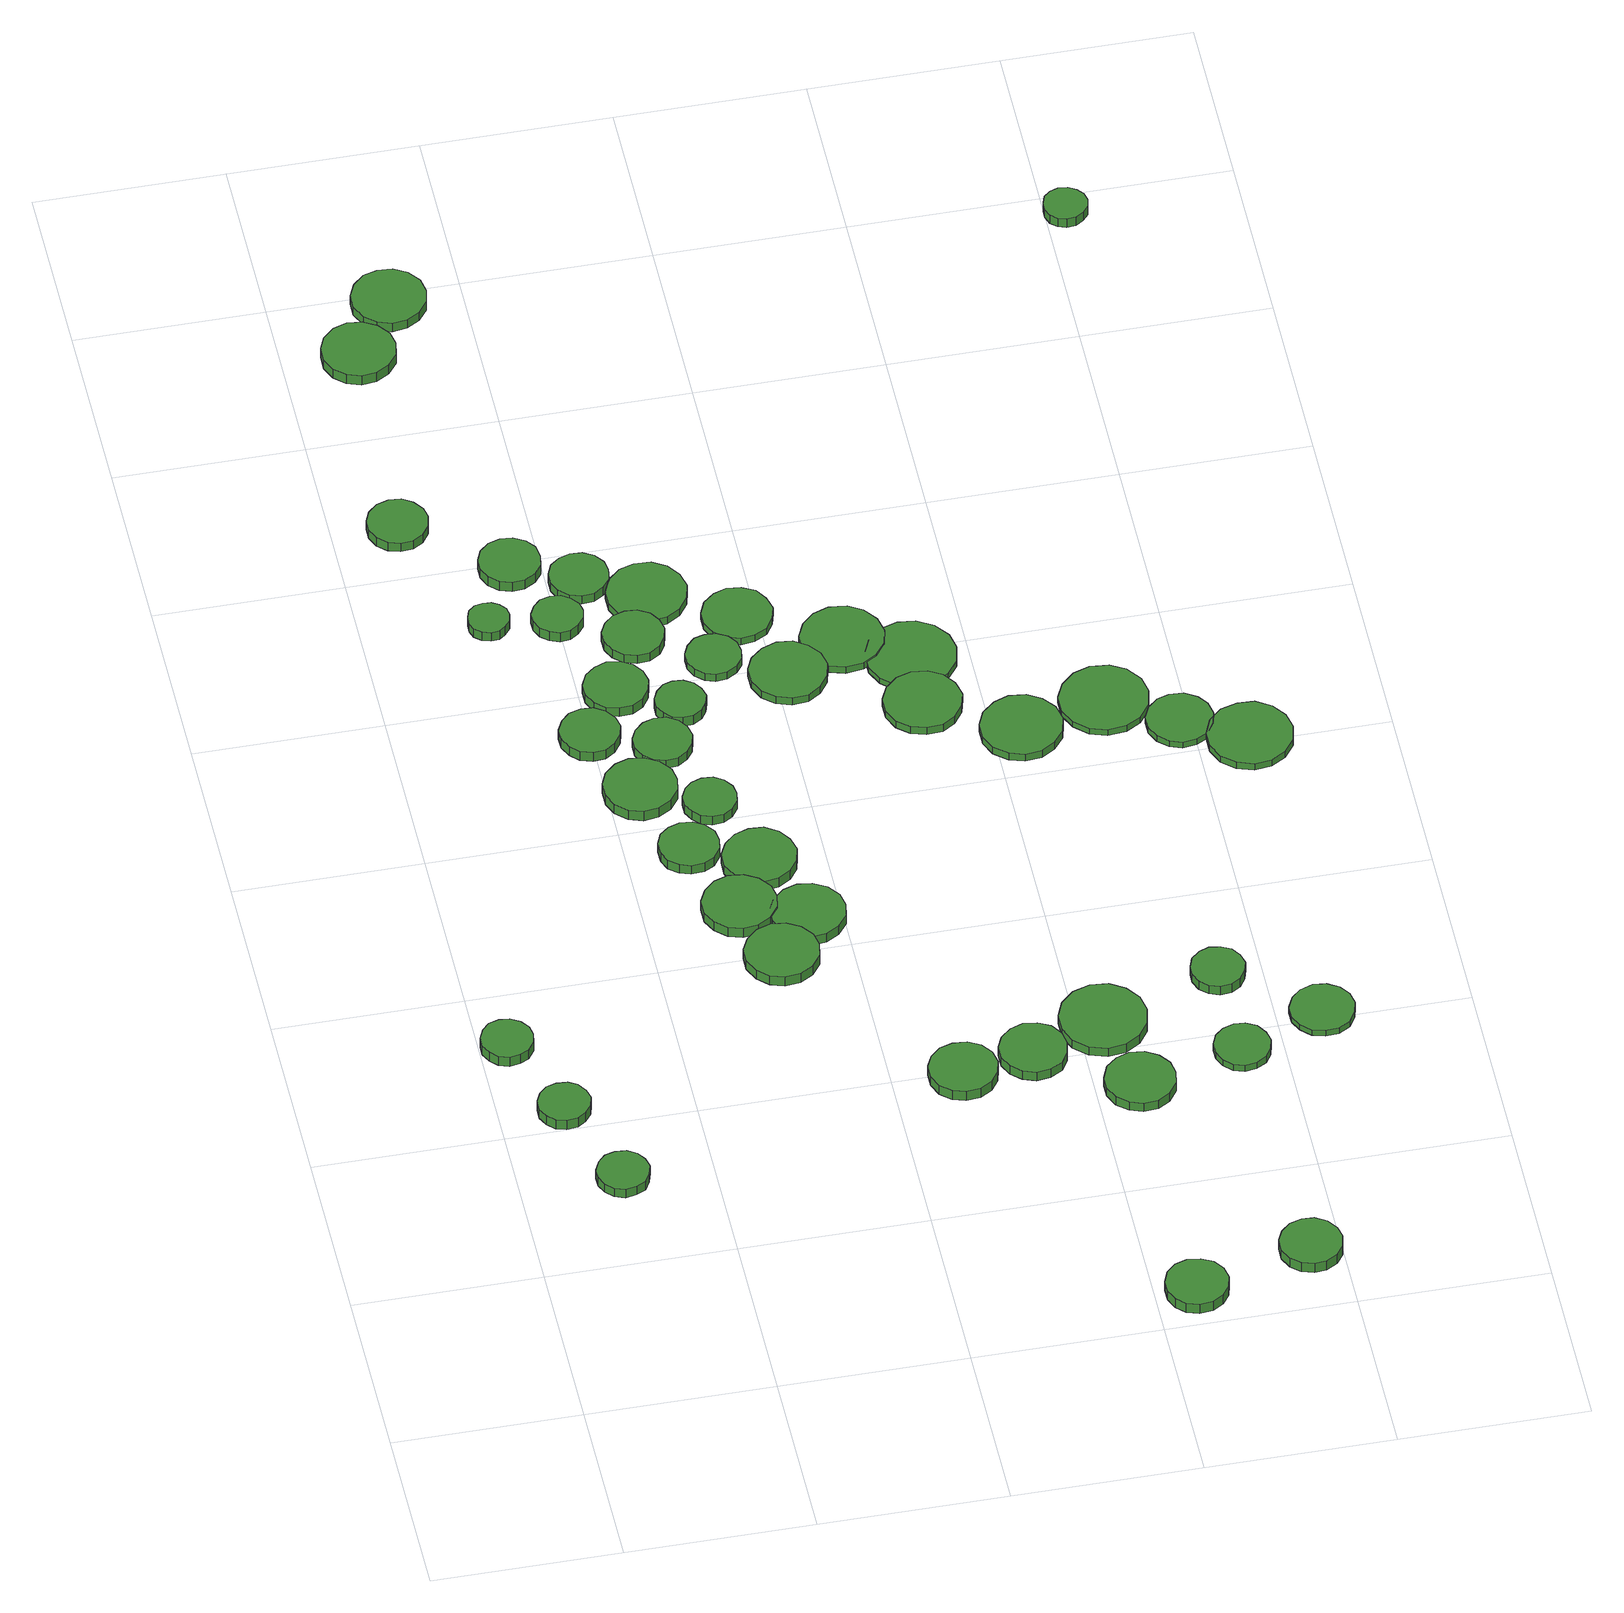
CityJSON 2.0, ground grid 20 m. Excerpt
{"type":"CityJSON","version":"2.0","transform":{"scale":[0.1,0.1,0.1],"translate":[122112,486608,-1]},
"CityObjects":{
"tree1":{"type":"SolitaryVegetationObject","attributes":{"function":"something"},"geometry":[{"type":"MultiSurface","lod":"1","boundaries":[[[0,1,2,3,4,5,6,7,8,9,10,11,12,13,14]],[[15,16,17,18,19,20,21,22,23,24,25,26,27,28,29]],[[0,29,28,1]],[[1,28,27,2]],[[2,27,26,3]],[[3,26,25,4]],[[4,25,24,5]],[[5,24,23,6]],[[6,23,22,7]],[[7,22,21,8]],[[8,21,20,9]],[[9,20,19,10]],[[10,19,18,11]],[[11,18,17,12]],[[12,17,16,13]],[[13,16,15,14]],[[14,15,29,0]]]}]},
"tree2":{"type":"SolitaryVegetationObject","attributes":{"function":"something"},"geometry":[{"type":"MultiSurface","lod":"1","boundaries":[[[30,31,32,33,34,35,36,37,38,39,40,41,42,43,44]],[[45,46,47,48,49,50,51,52,53,54,55,56,57,58,59]],[[30,59,58,31]],[[31,58,57,32]],[[32,57,56,33]],[[33,56,55,34]],[[34,55,54,35]],[[35,54,53,36]],[[36,53,52,37]],[[37,52,51,38]],[[38,51,50,39]],[[39,50,49,40]],[[40,49,48,41]],[[41,48,47,42]],[[42,47,46,43]],[[43,46,45,44]],[[44,45,59,30]]]}]},
"tree3":{"type":"SolitaryVegetationObject","attributes":{"function":"something"},"geometry":[{"type":"MultiSurface","lod":"1","boundaries":[[[60,61,62,63,64,65,66,67,68,69,70,71,72,73,74]],[[75,76,77,78,79,80,81,82,83,84,85,86,87,88,89]],[[60,89,88,61]],[[61,88,87,62]],[[62,87,86,63]],[[63,86,85,64]],[[64,85,84,65]],[[65,84,83,66]],[[66,83,82,67]],[[67,82,81,68]],[[68,81,80,69]],[[69,80,79,70]],[[70,79,78,71]],[[71,78,77,72]],[[72,77,76,73]],[[73,76,75,74]],[[74,75,89,60]]]}]},
"tree4":{"type":"SolitaryVegetationObject","attributes":{"function":"something"},"geometry":[{"type":"MultiSurface","lod":"1","boundaries":[[[90,91,92,93,94,95,96,97,98,99,100,101,102,103,104]],[[105,106,107,108,109,110,111,112,113,114,115,116,117,118,119]],[[90,119,118,91]],[[91,118,117,92]],[[92,117,116,93]],[[93,116,115,94]],[[94,115,114,95]],[[95,114,113,96]],[[96,113,112,97]],[[97,112,111,98]],[[98,111,110,99]],[[99,110,109,100]],[[100,109,108,101]],[[101,108,107,102]],[[102,107,106,103]],[[103,106,105,104]],[[104,105,119,90]]]}]},
"tree5":{"type":"SolitaryVegetationObject","attributes":{"function":"something"},"geometry":[{"type":"MultiSurface","lod":"1","boundaries":[[[120,121,122,123,124,125,126,127,128,129,130,131,132,133,134]],[[135,136,137,138,139,140,141,142,143,144,145,146,147,148,149]],[[120,149,148,121]],[[121,148,147,122]],[[122,147,146,123]],[[123,146,145,124]],[[124,145,144,125]],[[125,144,143,126]],[[126,143,142,127]],[[127,142,141,128]],[[128,141,140,129]],[[129,140,139,130]],[[130,139,138,131]],[[131,138,137,132]],[[132,137,136,133]],[[133,136,135,134]],[[134,135,149,120]]]}]},
"tree6":{"type":"SolitaryVegetationObject","attributes":{"function":"something"},"geometry":[{"type":"MultiSurface","lod":"1","boundaries":[[[150,151,152,153,154,155,156,157,158,159,160,161,162,163,164]],[[165,166,167,168,169,170,171,172,173,174,175,176,177,178,179]],[[150,179,178,151]],[[151,178,177,152]],[[152,177,176,153]],[[153,176,175,154]],[[154,175,174,155]],[[155,174,173,156]],[[156,173,172,157]],[[157,172,171,158]],[[158,171,170,159]],[[159,170,169,160]],[[160,169,168,161]],[[161,168,167,162]],[[162,167,166,163]],[[163,166,165,164]],[[164,165,179,150]]]}]},
"tree7":{"type":"SolitaryVegetationObject","attributes":{"function":"something"},"geometry":[{"type":"MultiSurface","lod":"1","boundaries":[[[180,181,182,183,184,185,186,187,188,189,190,191,192,193,194]],[[195,196,197,198,199,200,201,202,203,204,205,206,207,208,209]],[[180,209,208,181]],[[181,208,207,182]],[[182,207,206,183]],[[183,206,205,184]],[[184,205,204,185]],[[185,204,203,186]],[[186,203,202,187]],[[187,202,201,188]],[[188,201,200,189]],[[189,200,199,190]],[[190,199,198,191]],[[191,198,197,192]],[[192,197,196,193]],[[193,196,195,194]],[[194,195,209,180]]]}]},
"tree8":{"type":"SolitaryVegetationObject","attributes":{"function":"something"},"geometry":[{"type":"MultiSurface","lod":"1","boundaries":[[[210,211,212,213,214,215,216,217,218,219,220,221,222,223,224]],[[225,226,227,228,229,230,231,232,233,234,235,236,237,238,239]],[[210,239,238,211]],[[211,238,237,212]],[[212,237,236,213]],[[213,236,235,214]],[[214,235,234,215]],[[215,234,233,216]],[[216,233,232,217]],[[217,232,231,218]],[[218,231,230,219]],[[219,230,229,220]],[[220,229,228,221]],[[221,228,227,222]],[[222,227,226,223]],[[223,226,225,224]],[[224,225,239,210]]]}]},
"tree9":{"type":"SolitaryVegetationObject","attributes":{"function":"something"},"geometry":[{"type":"MultiSurface","lod":"1","boundaries":[[[240,241,242,243,244,245,246,247,248,249,250,251,252,253,254]],[[255,256,257,258,259,260,261,262,263,264,265,266,267,268,269]],[[240,269,268,241]],[[241,268,267,242]],[[242,267,266,243]],[[243,266,265,244]],[[244,265,264,245]],[[245,264,263,246]],[[246,263,262,247]],[[247,262,261,248]],[[248,261,260,249]],[[249,260,259,250]],[[250,259,258,251]],[[251,258,257,252]],[[252,257,256,253]],[[253,256,255,254]],[[254,255,269,240]]]}]},
"tree10":{"type":"SolitaryVegetationObject","attributes":{"function":"something"},"geometry":[{"type":"MultiSurface","lod":"1","boundaries":[[[270,271,272,273,274,275,276,277,278,279,280,281,282,283,284]],[[285,286,287,288,289,290,291,292,293,294,295,296,297,298,299]],[[270,299,298,271]],[[271,298,297,272]],[[272,297,296,273]],[[273,296,295,274]],[[274,295,294,275]],[[275,294,293,276]],[[276,293,292,277]],[[277,292,291,278]],[[278,291,290,279]],[[279,290,289,280]],[[280,289,288,281]],[[281,288,287,282]],[[282,287,286,283]],[[283,286,285,284]],[[284,285,299,270]]]}]},
"tree11":{"type":"SolitaryVegetationObject","attributes":{"function":"something"},"geometry":[{"type":"MultiSurface","lod":"1","boundaries":[[[300,301,302,303,304,305,306,307,308,309,310,311,312,313,314]],[[315,316,317,318,319,320,321,322,323,324,325,326,327,328,329]],[[300,329,328,301]],[[301,328,327,302]],[[302,327,326,303]],[[303,326,325,304]],[[304,325,324,305]],[[305,324,323,306]],[[306,323,322,307]],[[307,322,321,308]],[[308,321,320,309]],[[309,320,319,310]],[[310,319,318,311]],[[311,318,317,312]],[[312,317,316,313]],[[313,316,315,314]],[[314,315,329,300]]]}]},
"tree12":{"type":"SolitaryVegetationObject","attributes":{"function":"something"},"geometry":[{"type":"MultiSurface","lod":"1","boundaries":[[[330,331,332,333,334,335,336,337,338,339,340,341,342,343,344]],[[345,346,347,348,349,350,351,352,353,354,355,356,357,358,359]],[[330,359,358,331]],[[331,358,357,332]],[[332,357,356,333]],[[333,356,355,334]],[[334,355,354,335]],[[335,354,353,336]],[[336,353,352,337]],[[337,352,351,338]],[[338,351,350,339]],[[339,350,349,340]],[[340,349,348,341]],[[341,348,347,342]],[[342,347,346,343]],[[343,346,345,344]],[[344,345,359,330]]]}]},
"tree13":{"type":"SolitaryVegetationObject","attributes":{"function":"something"},"geometry":[{"type":"MultiSurface","lod":"1","boundaries":[[[360,361,362,363,364,365,366,367,368,369,370,371,372,373,374]],[[375,376,377,378,379,380,381,382,383,384,385,386,387,388,389]],[[360,389,388,361]],[[361,388,387,362]],[[362,387,386,363]],[[363,386,385,364]],[[364,385,384,365]],[[365,384,383,366]],[[366,383,382,367]],[[367,382,381,368]],[[368,381,380,369]],[[369,380,379,370]],[[370,379,378,371]],[[371,378,377,372]],[[372,377,376,373]],[[373,376,375,374]],[[374,375,389,360]]]}]},
"tree14":{"type":"SolitaryVegetationObject","attributes":{"function":"something"},"geometry":[{"type":"MultiSurface","lod":"1","boundaries":[[[390,391,392,393,394,395,396,397,398,399,400,401,402,403,404]],[[405,406,407,408,409,410,411,412,413,414,415,416,417,418,419]],[[390,419,418,391]],[[391,418,417,392]],[[392,417,416,393]],[[393,416,415,394]],[[394,415,414,395]],[[395,414,413,396]],[[396,413,412,397]],[[397,412,411,398]],[[398,411,410,399]],[[399,410,409,400]],[[400,409,408,401]],[[401,408,407,402]],[[402,407,406,403]],[[403,406,405,404]],[[404,405,419,390]]]}]},
"tree15":{"type":"SolitaryVegetationObject","attributes":{"function":"something"},"geometry":[{"type":"MultiSurface","lod":"1","boundaries":[[[420,421,422,423,424,425,426,427,428,429,430,431,432,433,434]],[[435,436,437,438,439,440,441,442,443,444,445,446,447,448,449]],[[420,449,448,421]],[[421,448,447,422]],[[422,447,446,423]],[[423,446,445,424]],[[424,445,444,425]],[[425,444,443,426]],[[426,443,442,427]],[[427,442,441,428]],[[428,441,440,429]],[[429,440,439,430]],[[430,439,438,431]],[[431,438,437,432]],[[432,437,436,433]],[[433,436,435,434]],[[434,435,449,420]]]}]},
"tree16":{"type":"SolitaryVegetationObject","attributes":{"function":"something"},"geometry":[{"type":"MultiSurface","lod":"1","boundaries":[[[450,451,452,453,454,455,456,457,458,459,460,461,462,463,464]],[[465,466,467,468,469,470,471,472,473,474,475,476,477,478,479]],[[450,479,478,451]],[[451,478,477,452]],[[452,477,476,453]],[[453,476,475,454]],[[454,475,474,455]],[[455,474,473,456]],[[456,473,472,457]],[[457,472,471,458]],[[458,471,470,459]],[[459,470,469,460]],[[460,469,468,461]],[[461,468,467,462]],[[462,467,466,463]],[[463,466,465,464]],[[464,465,479,450]]]}]},
"tree17":{"type":"SolitaryVegetationObject","attributes":{"function":"something"},"geometry":[{"type":"MultiSurface","lod":"1","boundaries":[[[480,481,482,483,484,485,486,487,488,489,490,491,492,493,494]],[[495,496,497,498,499,500,501,502,503,504,505,506,507,508,509]],[[480,509,508,481]],[[481,508,507,482]],[[482,507,506,483]],[[483,506,505,484]],[[484,505,504,485]],[[485,504,503,486]],[[486,503,502,487]],[[487,502,501,488]],[[488,501,500,489]],[[489,500,499,490]],[[490,499,498,491]],[[491,498,497,492]],[[492,497,496,493]],[[493,496,495,494]],[[494,495,509,480]]]}]},
"tree18":{"type":"SolitaryVegetationObject","attributes":{"function":"something"},"geometry":[{"type":"MultiSurface","lod":"1","boundaries":[[[510,511,512,513,514,515,516,517,518,519,520,521,522,523,524]],[[525,526,527,528,529,530,531,532,533,534,535,536,537,538,539]],[[510,539,538,511]],[[511,538,537,512]],[[512,537,536,513]],[[513,536,535,514]],[[514,535,534,515]],[[515,534,533,516]],[[516,533,532,517]],[[517,532,531,518]],[[518,531,530,519]],[[519,530,529,520]],[[520,529,528,521]],[[521,528,527,522]],[[522,527,526,523]],[[523,526,525,524]],[[524,525,539,510]]]}]},
"tree19":{"type":"SolitaryVegetationObject","attributes":{"function":"something"},"geometry":[{"type":"MultiSurface","lod":"1","boundaries":[[[540,541,542,543,544,545,546,547,548,549,550,551,552,553,554]],[[555,556,557,558,559,560,561,562,563,564,565,566,567,568,569]],[[540,569,568,541]],[[541,568,567,542]],[[542,567,566,543]],[[543,566,565,544]],[[544,565,564,545]],[[545,564,563,546]],[[546,563,562,547]],[[547,562,561,548]],[[548,561,560,549]],[[549,560,559,550]],[[550,559,558,551]],[[551,558,557,552]],[[552,557,556,553]],[[553,556,555,554]],[[554,555,569,540]]]}]},
"tree20":{"type":"SolitaryVegetationObject","attributes":{"function":"something"},"geometry":[{"type":"MultiSurface","lod":"1","boundaries":[[[570,571,572,573,574,575,576,577,578,579,580,581,582,583,584]],[[585,586,587,588,589,590,591,592,593,594,595,596,597,598,599]],[[570,599,598,571]],[[571,598,597,572]],[[572,597,596,573]],[[573,596,595,574]],[[574,595,594,575]],[[575,594,593,576]],[[576,593,592,577]],[[577,592,591,578]],[[578,591,590,579]],[[579,590,589,580]],[[580,589,588,581]],[[581,588,587,582]],[[582,587,586,583]],[[583,586,585,584]],[[584,585,599,570]]]}]},
"tree21":{"type":"SolitaryVegetationObject","attributes":{"function":"something"},"geometry":[{"type":"MultiSurface","lod":"1","boundaries":[[[600,601,602,603,604,605,606,607,608,609,610,611,612,613,614]],[[615,616,617,618,619,620,621,622,623,624,625,626,627,628,629]],[[600,629,628,601]],[[601,628,627,602]],[[602,627,626,603]],[[603,626,625,604]],[[604,625,624,605]],[[605,624,623,606]],[[606,623,622,607]],[[607,622,621,608]],[[608,621,620,609]],[[609,620,619,610]],[[610,619,618,611]],[[611,618,617,612]],[[612,617,616,613]],[[613,616,615,614]],[[614,615,629,600]]]}]},
"tree22":{"type":"SolitaryVegetationObject","attributes":{"function":"something"},"geometry":[{"type":"MultiSurface","lod":"1","boundaries":[[[630,631,632,633,634,635,636,637,638,639,640,641,642,643,644]],[[645,646,647,648,649,650,651,652,653,654,655,656,657,658,659]],[[630,659,658,631]],[[631,658,657,632]],[[632,657,656,633]],[[633,656,655,634]],[[634,655,654,635]],[[635,654,653,636]],[[636,653,652,637]],[[637,652,651,638]],[[638,651,650,639]],[[639,650,649,640]],[[640,649,648,641]],[[641,648,647,642]],[[642,647,646,643]],[[643,646,645,644]],[[644,645,659,630]]]}]},
"tree23":{"type":"SolitaryVegetationObject","attributes":{"function":"something"},"geometry":[{"type":"MultiSurface","lod":"1","boundaries":[[[660,661,662,663,664,665,666,667,668,669,670,671,672,673,674]],[[675,676,677,678,679,680,681,682,683,684,685,686,687,688,689]],[[660,689,688,661]],[[661,688,687,662]],[[662,687,686,663]],[[663,686,685,664]],[[664,685,684,665]],[[665,684,683,666]],[[666,683,682,667]],[[667,682,681,668]],[[668,681,680,669]],[[669,680,679,670]],[[670,679,678,671]],[[671,678,677,672]],[[672,677,676,673]],[[673,676,675,674]],[[674,675,689,660]]]}]},
"tree24":{"type":"SolitaryVegetationObject","attributes":{"function":"something"},"geometry":[{"type":"MultiSurface","lod":"1","boundaries":[[[690,691,692,693,694,695,696,697,698,699,700,701,702,703,704]],[[705,706,707,708,709,710,711,712,713,714,715,716,717,718,719]],[[690,719,718,691]],[[691,718,717,692]],[[692,717,716,693]],[[693,716,715,694]],[[694,715,714,695]],[[695,714,713,696]],[[696,713,712,697]],[[697,712,711,698]],[[698,711,710,699]],[[699,710,709,700]],[[700,709,708,701]],[[701,708,707,702]],[[702,707,706,703]],[[703,706,705,704]],[[704,705,719,690]]]}]},
"tree25":{"type":"SolitaryVegetationObject","attributes":{"function":"something"},"geometry":[{"type":"MultiSurface","lod":"1","boundaries":[[[720,721,722,723,724,725,726,727,728,729,730,731,732,733,734]],[[735,736,737,738,739,740,741,742,743,744,745,746,747,748,749]],[[720,749,748,721]],[[721,748,747,722]],[[722,747,746,723]],[[723,746,745,724]],[[724,745,744,725]],[[725,744,743,726]],[[726,743,742,727]],[[727,742,741,728]],[[728,741,740,729]],[[729,740,739,730]],[[730,739,738,731]],[[731,738,737,732]],[[732,737,736,733]],[[733,736,735,734]],[[734,735,749,720]]]}]},
"tree26":{"type":"SolitaryVegetationObject","attributes":{"function":"something"},"geometry":[{"type":"MultiSurface","lod":"1","boundaries":[[[750,751,752,753,754,755,756,757,758,759,760,761,762,763,764]],[[765,766,767,768,769,770,771,772,773,774,775,776,777,778,779]],[[750,779,778,751]],[[751,778,777,752]],[[752,777,776,753]],[[753,776,775,754]],[[754,775,774,755]],[[755,774,773,756]],[[756,773,772,757]],[[757,772,771,758]],[[758,771,770,759]],[[759,770,769,760]],[[760,769,768,761]],[[761,768,767,762]],[[762,767,766,763]],[[763,766,765,764]],[[764,765,779,750]]]}]},
"tree27":{"type":"SolitaryVegetationObject","attributes":{"function":"something"},"geometry":[{"type":"MultiSurface","lod":"1","boundaries":[[[780,781,782,783,784,785,786,787,788,789,790,791,792,793,794]],[[795,796,797,798,799,800,801,802,803,804,805,806,807,808,809]],[[780,809,808,781]],[[781,808,807,782]],[[782,807,806,783]],[[783,806,805,784]],[[784,805,804,785]],[[785,804,803,786]],[[786,803,802,787]],[[787,802,801,788]],[[788,801,800,789]],[[789,800,799,790]],[[790,799,798,791]],[[791,798,797,792]],[[792,797,796,793]],[[793,796,795,794]],[[794,795,809,780]]]}]},
"tree28":{"type":"SolitaryVegetationObject","attributes":{"function":"something"},"geometry":[{"type":"MultiSurface","lod":"1","boundaries":[[[810,811,812,813,814,815,816,817,818,819,820,821,822,823,824]],[[825,826,827,828,829,830,831,832,833,834,835,836,837,838,839]],[[810,839,838,811]],[[811,838,837,812]],[[812,837,836,813]],[[813,836,835,814]],[[814,835,834,815]],[[815,834,833,816]],[[816,833,832,817]],[[817,832,831,818]],[[818,831,830,819]],[[819,830,829,820]],[[820,829,828,821]],[[821,828,827,822]],[[822,827,826,823]],[[823,826,825,824]],[[824,825,839,810]]]}]},
"tree29":{"type":"SolitaryVegetationObject","attributes":{"function":"something"},"geometry":[{"type":"MultiSurface","lod":"1","boundaries":[[[840,841,842,843,844,845,846,847,848,849,850,851,852,853,854]],[[855,856,857,858,859,860,861,862,863,864,865,866,867,868,869]],[[840,869,868,841]],[[841,868,867,842]],[[842,867,866,843]],[[843,866,865,844]],[[844,865,864,845]],[[845,864,863,846]],[[846,863,862,847]],[[847,862,861,848]],[[848,861,860,849]],[[849,860,859,850]],[[850,859,858,851]],[[851,858,857,852]],[[852,857,856,853]],[[853,856,855,854]],[[854,855,869,840]]]}]},
"tree30":{"type":"SolitaryVegetationObject","attributes":{"function":"something"},"geometry":[{"type":"MultiSurface","lod":"1","boundaries":[[[870,871,872,873,874,875,876,877,878,879,880,881,882,883,884]],[[885,886,887,888,889,890,891,892,893,894,895,896,897,898,899]],[[870,899,898,871]],[[871,898,897,872]],[[872,897,896,873]],[[873,896,895,874]],[[874,895,894,875]],[[875,894,893,876]],[[876,893,892,877]],[[877,892,891,878]],[[878,891,890,879]],[[879,890,889,880]],[[880,889,888,881]],[[881,888,887,882]],[[882,887,886,883]],[[883,886,885,884]],[[884,885,899,870]]]}]},
"tree31":{"type":"SolitaryVegetationObject","attributes":{"function":"something"},"geometry":[{"type":"MultiSurface","lod":"1","boundaries":[[[900,901,902,903,904,905,906,907,908,909,910,911,912,913,914]],[[915,916,917,918,919,920,921,922,923,924,925,926,927,928,929]],[[900,929,928,901]],[[901,928,927,902]],[[902,927,926,903]],[[903,926,925,904]],[[904,925,924,905]],[[905,924,923,906]],[[906,923,922,907]],[[907,922,921,908]],[[908,921,920,909]],[[909,920,919,910]],[[910,919,918,911]],[[911,918,917,912]],[[912,917,916,913]],[[913,916,915,914]],[[914,915,929,900]]]}]},
"tree32":{"type":"SolitaryVegetationObject","attributes":{"function":"something"},"geometry":[{"type":"MultiSurface","lod":"1","boundaries":[[[930,931,932,933,934,935,936,937,938,939,940,941,942,943,944]],[[945,946,947,948,949,950,951,952,953,954,955,956,957,958,959]],[[930,959,958,931]],[[931,958,957,932]],[[932,957,956,933]],[[933,956,955,934]],[[934,955,954,935]],[[935,954,953,936]],[[936,953,952,937]],[[937,952,951,938]],[[938,951,950,939]],[[939,950,949,940]],[[940,949,948,941]],[[941,948,947,942]],[[942,947,946,943]],[[943,946,945,944]],[[944,945,959,930]]]}]},
"tree33":{"type":"SolitaryVegetationObject","attributes":{"function":"something"},"geometry":[{"type":"MultiSurface","lod":"1","boundaries":[[[960,961,962,963,964,965,966,967,968,969,970,971,972,973,974]],[[975,976,977,978,979,980,981,982,983,984,985,986,987,988,989]],[[960,989,988,961]],[[961,988,987,962]],[[962,987,986,963]],[[963,986,985,964]],[[964,985,984,965]],[[965,984,983,966]],[[966,983,982,967]],[[967,982,981,968]],[[968,981,980,969]],[[969,980,979,970]],[[970,979,978,971]],[[971,978,977,972]],[[972,977,976,973]],[[973,976,975,974]],[[974,975,989,960]]]}]},
"tree34":{"type":"SolitaryVegetationObject","attributes":{"function":"something"},"geometry":[{"type":"MultiSurface","lod":"1","boundaries":[[[990,991,992,993,994,995,996,997,998,999,1000,1001,1002,1003,1004]],[[1005,1006,1007,1008,1009,1010,1011,1012,1013,1014,1015,1016,1017,1018,1019]],[[990,1019,1018,991]],[[991,1018,1017,992]],[[992,1017,1016,993]],[[993,1016,1015,994]],[[994,1015,1014,995]],[[995,1014,1013,996]],[[996,1013,1012,997]],[[997,1012,1011,998]],[[998,1011,1010,999]],[[999,1010,1009,1000]],[[1000,1009,1008,1001]],[[1001,1008,1007,1002]],[[1002,1007,1006,1003]],[[1003,1006,1005,1004]],[[1004,1005,1019,990]]]}]},
"tree35":{"type":"SolitaryVegetationObject","attributes":{"function":"something"},"geometry":[{"type":"MultiSurface","lod":"1","boundaries":[[[1020,1021,1022,1023,1024,1025,1026,1027,1028,1029,1030,1031,1032,1033,1034]],[[1035,1036,1037,1038,1039,1040,1041,1042,1043,1044,1045,1046,1047,1048,1049]],[[1020,1049,1048,1021]],[[1021,1048,1047,1022]],[[1022,1047,1046,1023]],[[1023,1046,1045,1024]],[[1024,1045,1044,1025]],[[1025,1044,1043,1026]],[[1026,1043,1042,1027]],[[1027,1042,1041,1028]],[[1028,1041,1040,1029]],[[1029,1040,1039,1030]],[[1030,1039,1038,1031]],[[1031,1038,1037,1032]],[[1032,1037,1036,1033]],[[1033,1036,1035,1034]],[[1034,1035,1049,1020]]]}]},
"tree36":{"type":"SolitaryVegetationObject","attributes":{"function":"something"},"geometry":[{"type":"MultiSurface","lod":"1","boundaries":[[[1050,1051,1052,1053,1054,1055,1056,1057,1058,1059,1060,1061,1062,1063,1064]],[[1065,1066,1067,1068,1069,1070,1071,1072,1073,1074,1075,1076,1077,1078,1079]],[[1050,1079,1078,1051]],[[1051,1078,1077,1052]],[[1052,1077,1076,1053]],[[1053,1076,1075,1054]],[[1054,1075,1074,1055]],[[1055,1074,1073,1056]],[[1056,1073,1072,1057]],[[1057,1072,1071,1058]],[[1058,1071,1070,1059]],[[1059,1070,1069,1060]],[[1060,1069,1068,1061]],[[1061,1068,1067,1062]],[[1062,1067,1066,1063]],[[1063,1066,1065,1064]],[[1064,1065,1079,1050]]]}]},
"tree37":{"type":"SolitaryVegetationObject","attributes":{"function":"something"},"geometry":[{"type":"MultiSurface","lod":"1","boundaries":[[[1080,1081,1082,1083,1084,1085,1086,1087,1088,1089,1090,1091,1092,1093,1094]],[[1095,1096,1097,1098,1099,1100,1101,1102,1103,1104,1105,1106,1107,1108,1109]],[[1080,1109,1108,1081]],[[1081,1108,1107,1082]],[[1082,1107,1106,1083]],[[1083,1106,1105,1084]],[[1084,1105,1104,1085]],[[1085,1104,1103,1086]],[[1086,1103,1102,1087]],[[1087,1102,1101,1088]],[[1088,1101,1100,1089]],[[1089,1100,1099,1090]],[[1090,1099,1098,1091]],[[1091,1098,1097,1092]],[[1092,1097,1096,1093]],[[1093,1096,1095,1094]],[[1094,1095,1109,1080]]]}]},
"tree38":{"type":"SolitaryVegetationObject","attributes":{"function":"something"},"geometry":[{"type":"MultiSurface","lod":"1","boundaries":[[[1110,1111,1112,1113,1114,1115,1116,1117,1118,1119,1120,1121,1122,1123,1124]],[[1125,1126,1127,1128,1129,1130,1131,1132,1133,1134,1135,1136,1137,1138,1139]],[[1110,1139,1138,1111]],[[1111,1138,1137,1112]],[[1112,1137,1136,1113]],[[1113,1136,1135,1114]],[[1114,1135,1134,1115]],[[1115,1134,1133,1116]],[[1116,1133,1132,1117]],[[1117,1132,1131,1118]],[[1118,1131,1130,1119]],[[1119,1130,1129,1120]],[[1120,1129,1128,1121]],[[1121,1128,1127,1122]],[[1122,1127,1126,1123]],[[1123,1126,1125,1124]],[[1124,1125,1139,1110]]]}]},
"tree39":{"type":"SolitaryVegetationObject","attributes":{"function":"something"},"geometry":[{"type":"MultiSurface","lod":"1","boundaries":[[[1140,1141,1142,1143,1144,1145,1146,1147,1148,1149,1150,1151,1152,1153,1154]],[[1155,1156,1157,1158,1159,1160,1161,1162,1163,1164,1165,1166,1167,1168,1169]],[[1140,1169,1168,1141]],[[1141,1168,1167,1142]],[[1142,1167,1166,1143]],[[1143,1166,1165,1144]],[[1144,1165,1164,1145]],[[1145,1164,1163,1146]],[[1146,1163,1162,1147]],[[1147,1162,1161,1148]],[[1148,1161,1160,1149]],[[1149,1160,1159,1150]],[[1150,1159,1158,1151]],[[1151,1158,1157,1152]],[[1152,1157,1156,1153]],[[1153,1156,1155,1154]],[[1154,1155,1169,1140]]]}]},
"tree40":{"type":"SolitaryVegetationObject","attributes":{"function":"something"},"geometry":[{"type":"MultiSurface","lod":"1","boundaries":[[[1170,1171,1172,1173,1174,1175,1176,1177,1178,1179,1180,1181,1182,1183,1184]],[[1185,1186,1187,1188,1189,1190,1191,1192,1193,1194,1195,1196,1197,1198,1199]],[[1170,1199,1198,1171]],[[1171,1198,1197,1172]],[[1172,1197,1196,1173]],[[1173,1196,1195,1174]],[[1174,1195,1194,1175]],[[1175,1194,1193,1176]],[[1176,1193,1192,1177]],[[1177,1192,1191,1178]],[[1178,1191,1190,1179]],[[1179,1190,1189,1180]],[[1180,1189,1188,1181]],[[1181,1188,1187,1182]],[[1182,1187,1186,1183]],[[1183,1186,1185,1184]],[[1184,1185,1199,1170]]]}]},
"tree41":{"type":"SolitaryVegetationObject","attributes":{"function":"something"},"geometry":[{"type":"MultiSurface","lod":"1","boundaries":[[[1200,1201,1202,1203,1204,1205,1206,1207,1208,1209,1210,1211,1212,1213,1214]],[[1215,1216,1217,1218,1219,1220,1221,1222,1223,1224,1225,1226,1227,1228,1229]],[[1200,1229,1228,1201]],[[1201,1228,1227,1202]],[[1202,1227,1226,1203]],[[1203,1226,1225,1204]],[[1204,1225,1224,1205]],[[1205,1224,1223,1206]],[[1206,1223,1222,1207]],[[1207,1222,1221,1208]],[[1208,1221,1220,1209]],[[1209,1220,1219,1210]],[[1210,1219,1218,1211]],[[1211,1218,1217,1212]],[[1212,1217,1216,1213]],[[1213,1216,1215,1214]],[[1214,1215,1229,1200]]]}]},
"tree42":{"type":"SolitaryVegetationObject","attributes":{"function":"something"},"geometry":[{"type":"MultiSurface","lod":"1","boundaries":[[[1230,1231,1232,1233,1234,1235,1236,1237,1238,1239,1240,1241,1242,1243,1244]],[[1245,1246,1247,1248,1249,1250,1251,1252,1253,1254,1255,1256,1257,1258,1259]],[[1230,1259,1258,1231]],[[1231,1258,1257,1232]],[[1232,1257,1256,1233]],[[1233,1256,1255,1234]],[[1234,1255,1254,1235]],[[1235,1254,1253,1236]],[[1236,1253,1252,1237]],[[1237,1252,1251,1238]],[[1238,1251,1250,1239]],[[1239,1250,1249,1240]],[[1240,1249,1248,1241]],[[1241,1248,1247,1242]],[[1242,1247,1246,1243]],[[1243,1246,1245,1244]],[[1244,1245,1259,1230]]]}]},
"tree43":{"type":"SolitaryVegetationObject","attributes":{"function":"something"},"geometry":[{"type":"MultiSurface","lod":"1","boundaries":[[[1260,1261,1262,1263,1264,1265,1266,1267,1268,1269,1270,1271,1272,1273,1274]],[[1275,1276,1277,1278,1279,1280,1281,1282,1283,1284,1285,1286,1287,1288,1289]],[[1260,1289,1288,1261]],[[1261,1288,1287,1262]],[[1262,1287,1286,1263]],[[1263,1286,1285,1264]],[[1264,1285,1284,1265]],[[1265,1284,1283,1266]],[[1266,1283,1282,1267]],[[1267,1282,1281,1268]],[[1268,1281,1280,1269]],[[1269,1280,1279,1270]],[[1270,1279,1278,1271]],[[1271,1278,1277,1272]],[[1272,1277,1276,1273]],[[1273,1276,1275,1274]],[[1274,1275,1289,1260]]]}]}
},
"vertices":[
[55,523,26],[53,534,26],[46,543,26],[36,549,26],[25,550,26],[14,547,26],[6,539,26],[1,528,26],[1,517,26],[6,507,26],[14,499,26],[25,495,26],[36,497,26],[46,502,26],[53,512,26],[53,512,13],[46,502,13],[36,497,13],[25,495,13],[14,499,13],[6,507,13],[1,517,13],[1,528,13],[6,539,13],[14,547,13],[25,550,13],[36,549,13],[46,543,13],[53,534,13],[55,523,13],
[94,420,29],[91,431,29],[84,441,29],[75,446,29],[63,447,29],[52,444,29],[44,436,29],[39,426,29],[39,414,29],[44,404,29],[52,396,29],[63,393,29],[75,394,29],[84,400,29],[91,409,29],[91,409,16],[84,400,16],[75,394,16],[63,393,16],[52,396,16],[44,404,16],[39,414,16],[39,426,16],[44,436,16],[52,444,16],[63,447,16],[75,446,16],[84,441,16],[91,431,16],[94,420,16],
[132,310,32],[129,321,32],[123,330,32],[113,336,32],[101,337,32],[90,334,32],[82,326,32],[77,315,32],[77,304,32],[82,294,32],[90,286,32],[101,282,32],[113,284,32],[123,289,32],[129,299,32],[129,299,20],[123,289,20],[113,284,20],[101,282,20],[90,286,20],[82,294,20],[77,304,20],[77,315,20],[82,326,20],[90,334,20],[101,337,20],[113,336,20],[123,330,20],[129,321,20],[132,310,20],
[99,1264,27],[96,1276,27],[88,1287,27],[77,1294,27],[64,1295,27],[51,1291,27],[41,1282,27],[36,1270,27],[36,1257,27],[41,1245,27],[51,1236,27],[64,1232,27],[77,1233,27],[88,1240,27],[96,1251,27],[96,1251,15],[88,1240,15],[77,1233,15],[64,1232,15],[51,1236,15],[41,1245,15],[36,1257,15],[36,1270,15],[41,1282,15],[51,1291,15],[64,1295,15],[77,1294,15],[88,1287,15],[96,1276,15],[99,1264,15],
[152,1112,26],[150,1121,26],[144,1128,26],[137,1132,26],[128,1133,26],[119,1131,26],[112,1125,26],[109,1116,26],[109,1107,26],[112,1099,26],[119,1093,26],[128,1090,26],[137,1091,26],[144,1096,26],[150,1103,26],[150,1103,14],[144,1096,14],[137,1091,14],[128,1090,14],[119,1093,14],[112,1099,14],[109,1107,14],[109,1116,14],[112,1125,14],[119,1131,14],[128,1133,14],[137,1132,14],[144,1128,14],[150,1121,14],[152,1112,14],
[230,934,26],[227,947,26],[219,958,26],[208,965,26],[195,966,26],[182,962,26],[173,953,26],[167,941,26],[167,928,26],[173,916,26],[182,907,26],[195,903,26],[208,904,26],[219,911,26],[227,922,26],[227,922,13],[219,911,13],[208,904,13],[195,903,13],[182,907,13],[173,916,13],[167,928,13],[167,941,13],[173,953,13],[182,962,13],[195,966,13],[208,965,13],[219,958,13],[227,947,13],[230,934,13],
[271,849,26],[268,864,26],[258,877,26],[244,885,26],[228,887,26],[213,882,26],[201,871,26],[195,857,26],[195,840,26],[201,826,26],[213,815,26],[228,810,26],[244,812,26],[258,820,26],[268,833,26],[268,833,13],[258,820,13],[244,812,13],[228,810,13],[213,815,13],[201,826,13],[195,840,13],[195,857,13],[201,871,13],[213,882,13],[228,887,13],[244,885,13],[258,877,13],[268,864,13],[271,849,13],
[295,756,26],[293,769,26],[285,779,26],[274,786,26],[260,787,26],[248,783,26],[238,775,26],[233,763,26],[233,749,26],[238,737,26],[248,729,26],[260,725,26],[274,726,26],[285,732,26],[293,743,26],[293,743,14],[285,732,14],[274,726,14],[260,725,14],[248,729,14],[238,737,14],[233,749,14],[233,763,14],[238,775,14],[248,783,14],[260,787,14],[274,786,14],[285,779,14],[293,769,14],[295,756,14],
[336,665,27],[333,680,27],[323,693,27],[309,701,27],[293,703,27],[278,698,27],[266,687,27],[259,673,27],[259,656,27],[266,642,27],[278,631,27],[293,626,27],[309,628,27],[323,636,27],[333,649,27],[333,649,14],[323,636,14],[309,628,14],[293,626,14],[278,631,14],[266,642,14],[259,656,14],[259,673,14],[266,687,14],[278,698,14],[293,703,14],[309,701,14],[323,693,14],[333,680,14],[336,665,14],
[364,588,28],[361,603,28],[351,616,28],[337,624,28],[321,626,28],[306,621,28],[294,610,28],[287,596,28],[287,580,28],[294,565,28],[306,554,28],[321,549,28],[337,551,28],[351,559,28],[361,572,28],[361,572,15],[351,559,15],[337,551,15],[321,549,15],[306,554,15],[294,565,15],[287,580,15],[287,596,15],[294,610,15],[306,621,15],[321,626,15],[337,624,15],[351,616,15],[361,603,15],[364,588,15],
[199,1189,24],[197,1203,24],[189,1213,24],[177,1220,24],[164,1221,24],[151,1217,24],[141,1208,24],[136,1196,24],[136,1183,24],[141,1171,24],[151,1162,24],[164,1158,24],[177,1159,24],[189,1166,24],[197,1176,24],[197,1176,11],[189,1166,11],[177,1159,11],[164,1158,11],[151,1162,11],[141,1171,11],[136,1183,11],[136,1196,11],[141,1208,11],[151,1217,11],[164,1221,11],[177,1220,11],[189,1213,11],[197,1203,11],[199,1189,11],
[226,1104,25],[224,1114,25],[217,1123,25],[208,1129,25],[197,1130,25],[186,1127,25],[178,1119,25],[173,1109,25],[173,1098,25],[178,1088,25],[186,1081,25],[197,1077,25],[208,1078,25],[217,1084,25],[224,1093,25],[224,1093,12],[217,1084,12],[208,1078,12],[197,1077,12],[186,1081,12],[178,1088,12],[173,1098,12],[173,1109,12],[178,1119,12],[186,1127,12],[197,1130,12],[208,1129,12],[217,1123,12],[224,1114,12],[226,1104,12],
[116,1511,28],[113,1526,28],[103,1539,28],[89,1547,28],[73,1549,28],[58,1544,28],[46,1533,28],[40,1519,28],[40,1502,28],[46,1488,28],[58,1477,28],[73,1472,28],[89,1474,28],[103,1482,28],[113,1495,28],[113,1495,15],[103,1482,15],[89,1474,15],[73,1472,15],[58,1477,15],[46,1488,15],[40,1502,15],[40,1519,15],[46,1533,15],[58,1544,15],[73,1549,15],[89,1547,15],[103,1539,15],[113,1526,15],[116,1511,15],
[271,994,24],[268,1008,24],[260,1019,24],[248,1026,24],[234,1028,24],[221,1023,24],[210,1014,24],[204,1001,24],[204,987,24],[210,974,24],[221,965,24],[234,961,24],[248,962,24],[260,969,24],[268,981,24],[268,981,12],[260,969,12],[248,962,12],[234,961,12],[221,965,12],[210,974,12],[204,987,12],[204,1001,12],[210,1014,12],[221,1023,12],[234,1028,12],[248,1026,12],[260,1019,12],[268,1008,12],[271,994,12],
[299,908,25],[296,921,25],[289,931,25],[278,938,25],[265,939,25],[253,935,25],[243,926,25],[238,915,25],[238,902,25],[243,890,25],[253,882,25],[265,878,25],[278,879,25],[289,886,25],[296,896,25],[296,896,13],[289,886,13],[278,879,13],[265,878,13],[253,882,13],[243,890,13],[238,902,13],[238,915,13],[243,926,13],[253,935,13],[265,939,13],[278,938,13],[289,931,13],[296,921,13],[299,908,13],
[326,818,25],[324,829,25],[317,839,25],[307,845,25],[295,846,25],[284,842,25],[276,835,25],[271,824,25],[271,812,25],[276,802,25],[284,794,25],[295,790,25],[307,791,25],[317,797,25],[324,807,25],[324,807,13],[317,797,13],[307,791,13],[295,790,13],[284,794,13],[276,802,13],[271,812,13],[271,824,13],[276,835,13],[284,842,13],[295,846,13],[307,845,13],[317,839,13],[324,829,13],[326,818,13],
[370,728,25],[366,743,25],[357,756,25],[343,765,25],[327,766,25],[312,761,25],[300,750,25],[293,736,25],[293,720,25],[300,705,25],[312,694,25],[327,689,25],[343,691,25],[357,699,25],[366,712,25],[366,712,12],[357,699,12],[343,691,12],[327,689,12],[312,694,12],[300,705,12],[293,720,12],[293,736,12],[300,750,12],[312,761,12],[327,766,12],[343,765,12],[357,756,12],[366,743,12],[370,728,12],
[402,640,26],[399,655,26],[389,668,26],[375,676,26],[359,678,26],[344,673,26],[332,662,26],[325,648,26],[325,632,26],[332,617,26],[344,606,26],[359,601,26],[375,603,26],[389,611,26],[399,624,26],[399,624,14],[389,611,14],[375,603,14],[359,601,14],[344,606,14],[332,617,14],[325,632,14],[325,648,14],[332,662,14],[344,673,14],[359,678,14],[375,676,14],[389,668,14],[399,655,14],[402,640,14],
[263,1157,23],[261,1169,23],[253,1180,23],[242,1186,23],[229,1187,23],[217,1183,23],[207,1175,23],[202,1163,23],[202,1150,23],[207,1139,23],[217,1130,23],[229,1126,23],[242,1127,23],[253,1134,23],[261,1144,23],[261,1144,11],[253,1134,11],[242,1127,11],[229,1126,11],[217,1130,11],[207,1139,11],[202,1150,11],[202,1163,11],[207,1175,11],[217,1183,11],[229,1187,11],[242,1186,11],[253,1180,11],[261,1169,11],[263,1157,11],
[324,960,25],[321,971,25],[315,980,25],[305,986,25],[294,987,25],[284,984,25],[276,976,25],[271,966,25],[271,955,25],[276,945,25],[284,937,25],[294,934,25],[305,935,25],[315,941,25],[321,950,25],[321,950,12],[315,941,12],[305,935,12],[294,934,12],[284,937,12],[276,945,12],[271,955,12],[271,966,12],[276,976,12],[284,984,12],[294,987,12],[305,986,12],[315,980,12],[321,971,12],[324,960,12],
[507,385,31],[504,400,31],[495,412,31],[482,419,31],[467,420,31],[453,416,31],[442,406,31],[436,393,31],[436,378,31],[442,364,31],[453,354,31],[467,350,31],[482,351,31],[495,359,31],[504,371,31],[504,371,18],[495,359,18],[482,351,18],[467,350,18],[453,354,18],[442,364,18],[436,378,18],[436,393,18],[442,406,18],[453,416,18],[467,420,18],[482,419,18],[495,412,18],[504,400,18],[507,385,18],
[302,1064,23],[299,1077,23],[292,1088,23],[280,1095,23],[267,1096,23],[254,1092,23],[244,1083,23],[238,1071,23],[238,1057,23],[244,1045,23],[254,1036,23],[267,1032,23],[280,1033,23],[292,1040,23],[299,1051,23],[299,1051,11],[292,1040,11],[280,1033,11],[267,1032,11],[254,1036,11],[244,1045,11],[238,1057,11],[238,1071,11],[244,1083,11],[254,1092,11],[267,1096,11],[280,1095,11],[292,1088,11],[299,1077,11],[302,1064,11],
[161,1577,29],[158,1593,29],[148,1606,29],[134,1614,29],[118,1615,29],[103,1611,29],[91,1600,29],[84,1585,29],[84,1569,29],[91,1554,29],[103,1543,29],[118,1538,29],[134,1540,29],[148,1548,29],[158,1561,29],[158,1561,17],[148,1548,17],[134,1540,17],[118,1538,17],[103,1543,17],[91,1554,17],[84,1569,17],[84,1585,17],[91,1600,17],[103,1611,17],[118,1615,17],[134,1614,17],[148,1606,17],[158,1593,17],[161,1577,17],
[337,1121,21],[333,1138,21],[323,1152,21],[308,1161,21],[290,1162,21],[274,1157,21],[261,1145,21],[254,1129,21],[254,1112,21],[261,1096,21],[274,1084,21],[290,1079,21],[308,1081,21],[323,1090,21],[333,1104,21],[333,1104,11],[323,1090,11],[308,1081,11],[290,1079,11],[274,1084,11],[261,1096,11],[254,1112,11],[254,1129,11],[261,1145,11],[274,1157,11],[290,1162,11],[308,1161,11],[323,1152,11],[333,1138,11],[337,1121,11],
[372,1020,21],[370,1032,21],[363,1042,21],[352,1048,21],[340,1049,21],[329,1046,21],[320,1037,21],[315,1026,21],[315,1014,21],[320,1003,21],[329,995,21],[340,991,21],[352,992,21],[363,999,21],[370,1008,21],[370,1008,11],[363,999,11],[352,992,11],[340,991,11],[329,995,11],[320,1003,11],[315,1014,11],[315,1026,11],[320,1037,11],[329,1046,11],[340,1049,11],[352,1048,11],[363,1042,11],[370,1032,11],[372,1020,11],
[675,40,29],[672,54,29],[664,65,29],[652,71,29],[638,73,29],[625,69,29],[615,60,29],[610,47,29],[610,33,29],[615,21,29],[625,12,29],[638,8,29],[652,9,29],[664,16,29],[672,27,29],[672,27,16],[664,16,16],[652,9,16],[638,8,16],[625,12,16],[615,21,16],[610,33,16],[610,47,16],[615,60,16],[625,69,16],[638,73,16],[652,71,16],[664,65,16],[672,54,16],[675,40,16],
[582,401,27],[579,416,27],[571,428,27],[558,435,27],[543,437,27],[529,432,27],[518,422,27],[512,409,27],[512,394,27],[518,381,27],[529,371,27],[543,366,27],[558,368,27],[571,375,27],[579,387,27],[579,387,15],[571,375,15],[558,368,15],[543,366,15],[529,371,15],[518,381,15],[512,394,15],[512,409,15],[518,422,15],[529,432,15],[543,437,15],[558,435,15],[571,428,15],[579,416,15],[582,401,15],
[416,1073,20],[412,1088,20],[404,1101,20],[390,1108,20],[375,1110,20],[361,1105,20],[349,1095,20],[343,1081,20],[343,1066,20],[349,1052,20],[361,1042,20],[375,1037,20],[390,1039,20],[404,1046,20],[412,1059,20],[412,1059,11],[404,1046,11],[390,1039,11],[375,1037,11],[361,1042,11],[349,1052,11],[343,1066,11],[343,1081,11],[349,1095,11],[361,1105,11],[375,1110,11],[390,1108,11],[404,1101,11],[412,1088,11],[416,1073,11],
[454,983,21],[450,1000,21],[440,1013,21],[426,1022,21],[409,1024,21],[393,1018,21],[380,1007,21],[373,992,21],[373,975,21],[380,959,21],[393,948,21],[409,943,21],[426,944,21],[440,953,21],[450,967,21],[450,967,11],[440,953,11],[426,944,11],[409,943,11],[393,948,11],[380,959,11],[373,975,11],[373,992,11],[380,1007,11],[393,1018,11],[409,1024,11],[426,1022,11],[440,1013,11],[450,1000,11],[454,983,11],
[682,342,23],[679,357,23],[670,369,23],[657,377,23],[641,379,23],[627,374,23],[615,364,23],[609,349,23],[609,334,23],[615,320,23],[627,310,23],[641,305,23],[657,306,23],[670,314,23],[679,327,23],[679,327,11],[670,314,11],[657,306,11],[641,305,11],[627,310,11],[615,320,11],[609,334,11],[609,349,11],[615,364,11],[627,374,11],[641,379,11],[657,377,11],[670,369,11],[679,357,11],[682,342,11],
[671,432,26],[667,451,26],[656,466,26],[640,476,26],[621,478,26],[602,472,26],[588,459,26],[581,442,26],[581,422,26],[588,405,26],[602,392,26],[621,386,26],[640,388,26],[656,398,26],[667,413,26],[667,413,14],[656,398,14],[640,388,14],[621,386,14],[602,392,14],[588,405,14],[581,422,14],[581,442,14],[588,459,14],[602,472,14],[621,478,14],[640,476,14],[656,466,14],[667,451,14],[671,432,14],
[520,1019,20],[516,1037,20],[505,1052,20],[490,1061,20],[471,1063,20],[454,1057,20],[441,1045,20],[433,1028,20],[433,1010,20],[441,994,20],[454,981,20],[471,976,20],[490,978,20],[505,987,20],[516,1002,20],[516,1002,11],[505,987,11],[490,978,11],[471,976,11],[454,981,11],[441,994,11],[433,1010,11],[433,1028,11],[441,1045,11],[454,1057,11],[471,1063,11],[490,1061,11],[505,1052,11],[516,1037,11],[520,1019,11],
[801,82,21],[798,95,21],[790,106,21],[778,113,21],[765,114,21],[752,110,21],[742,101,21],[736,89,21],[736,75,21],[742,62,21],[752,53,21],[765,49,21],[778,50,21],[790,57,21],[798,68,21],[798,68,8],[790,57,8],[778,50,8],[765,49,8],[752,53,8],[742,62,8],[736,75,8],[736,89,8],[742,101,8],[752,110,8],[765,114,8],[778,113,8],[790,106,8],[798,95,8],[801,82,8],
[579,914,21],[575,931,21],[565,945,21],[551,953,21],[534,955,21],[518,950,21],[505,938,21],[498,923,21],[498,906,21],[505,890,21],[518,879,21],[534,874,21],[551,875,21],[565,884,21],[575,898,21],[575,898,11],[565,884,11],[551,875,11],[534,874,11],[518,879,11],[505,890,11],[498,906,11],[498,923,11],[505,938,11],[518,950,11],[534,955,11],[551,953,11],[565,945,11],[575,931,11],[579,914,11],
[587,982,19],[583,1001,19],[571,1017,19],[554,1027,19],[535,1029,19],[516,1023,19],[502,1010,19],[494,992,19],[494,972,19],[502,955,19],[516,942,19],[535,936,19],[554,938,19],[571,947,19],[583,963,19],[583,963,11],[571,947,11],[554,938,11],[535,936,11],[516,942,11],[502,955,11],[494,972,11],[494,992,11],[502,1010,11],[516,1023,11],[535,1029,11],[554,1027,11],[571,1017,11],[583,1001,11],[587,982,11],
[787,373,17],[784,385,17],[777,396,17],[766,402,17],[754,403,17],[742,399,17],[733,391,17],[728,379,17],[728,367,17],[733,356,17],[742,347,17],[754,343,17],[766,345,17],[777,351,17],[784,361,17],[784,361,8],[777,351,8],[766,345,8],[754,343,8],[742,347,8],[733,356,8],[728,367,8],[728,379,8],[733,391,8],[742,399,8],[754,403,8],[766,402,8],[777,396,8],[784,385,8],[787,373,8],
[672,860,20],[668,878,20],[657,892,20],[642,901,20],[624,903,20],[608,897,20],[594,885,20],[587,869,20],[587,851,20],[594,835,20],[608,823,20],[624,818,20],[642,820,20],[657,829,20],[668,843,20],[668,843,10],[657,829,10],[642,820,10],[624,818,10],[608,823,10],[594,835,10],[587,851,10],[587,869,10],[594,885,10],[608,897,10],[624,903,10],[642,901,10],[657,892,10],[668,878,10],[672,860,10],
[783,483,20],[780,495,20],[773,505,20],[763,510,20],[751,512,20],[740,508,20],[731,500,20],[727,489,20],[727,478,20],[731,467,20],[740,459,20],[751,455,20],[763,456,20],[773,462,20],[780,472,20],[780,472,8],[773,462,8],[763,456,8],[751,455,8],[740,459,8],[731,467,8],[727,478,8],[727,489,8],[731,500,8],[740,508,8],[751,512,8],[763,510,8],[773,505,8],[780,495,8],[783,483,8],
[881,409,16],[878,423,16],[870,434,16],[858,441,16],[844,443,16],[830,438,16],[820,429,16],[814,416,16],[814,402,16],[820,390,16],[830,380,16],[844,376,16],[858,377,16],[870,384,16],[878,396,16],[878,396,8],[870,384,8],[858,377,8],[844,376,8],[830,380,8],[820,390,8],[814,402,8],[814,416,8],[820,429,8],[830,438,8],[844,443,8],[858,441,8],[870,434,8],[878,423,8],[881,409,8],
[765,882,19],[761,901,19],[749,917,19],[733,926,19],[713,928,19],[695,922,19],[681,909,19],[673,892,19],[673,872,19],[681,855,19],[695,842,19],[713,836,19],[733,838,19],[749,847,19],[761,863,19],[761,863,11],[749,847,11],[733,838,11],[713,836,11],[695,842,11],[681,855,11],[673,872,11],[673,892,11],[681,909,11],[695,922,11],[713,928,11],[733,926,11],[749,917,11],[761,901,11],[765,882,11],
[823,839,18],[820,854,18],[812,865,18],[799,873,18],[784,874,18],[771,870,18],[760,860,18],[754,847,18],[754,832,18],[760,819,18],[771,809,18],[784,804,18],[799,806,18],[812,813,18],[820,825,18],[820,825,10],[812,813,10],[799,806,10],[784,804,10],[771,809,10],[760,819,10],[754,832,10],[754,847,10],[760,860,10],[771,870,10],[784,874,10],[799,873,10],[812,865,10],[820,854,10],[823,839,10],
[898,803,19],[894,821,19],[883,836,19],[867,846,19],[849,847,19],[831,842,19],[817,829,19],[810,812,19],[810,794,19],[817,777,19],[831,765,19],[849,759,19],[867,761,19],[883,770,19],[894,785,19],[894,785,10],[883,770,10],[867,761,10],[849,759,10],[831,765,10],[817,777,10],[810,794,10],[810,812,10],[817,829,10],[831,842,10],[849,847,10],[867,846,10],[883,836,10],[894,821,10],[898,803,10],
[842,1565,33],[840,1574,33],[834,1581,33],[826,1586,33],[816,1587,33],[807,1584,33],[800,1578,33],[797,1569,33],[797,1560,33],[800,1551,33],[807,1545,33],[816,1542,33],[826,1543,33],[834,1548,33],[840,1555,33],[840,1555,21],[834,1548,21],[826,1543,21],[816,1542,21],[807,1545,21],[800,1551,21],[797,1560,21],[797,1569,21],[800,1578,21],[807,1584,21],[816,1587,21],[826,1586,21],[834,1581,21],[840,1574,21],[842,1565,21]
]}
